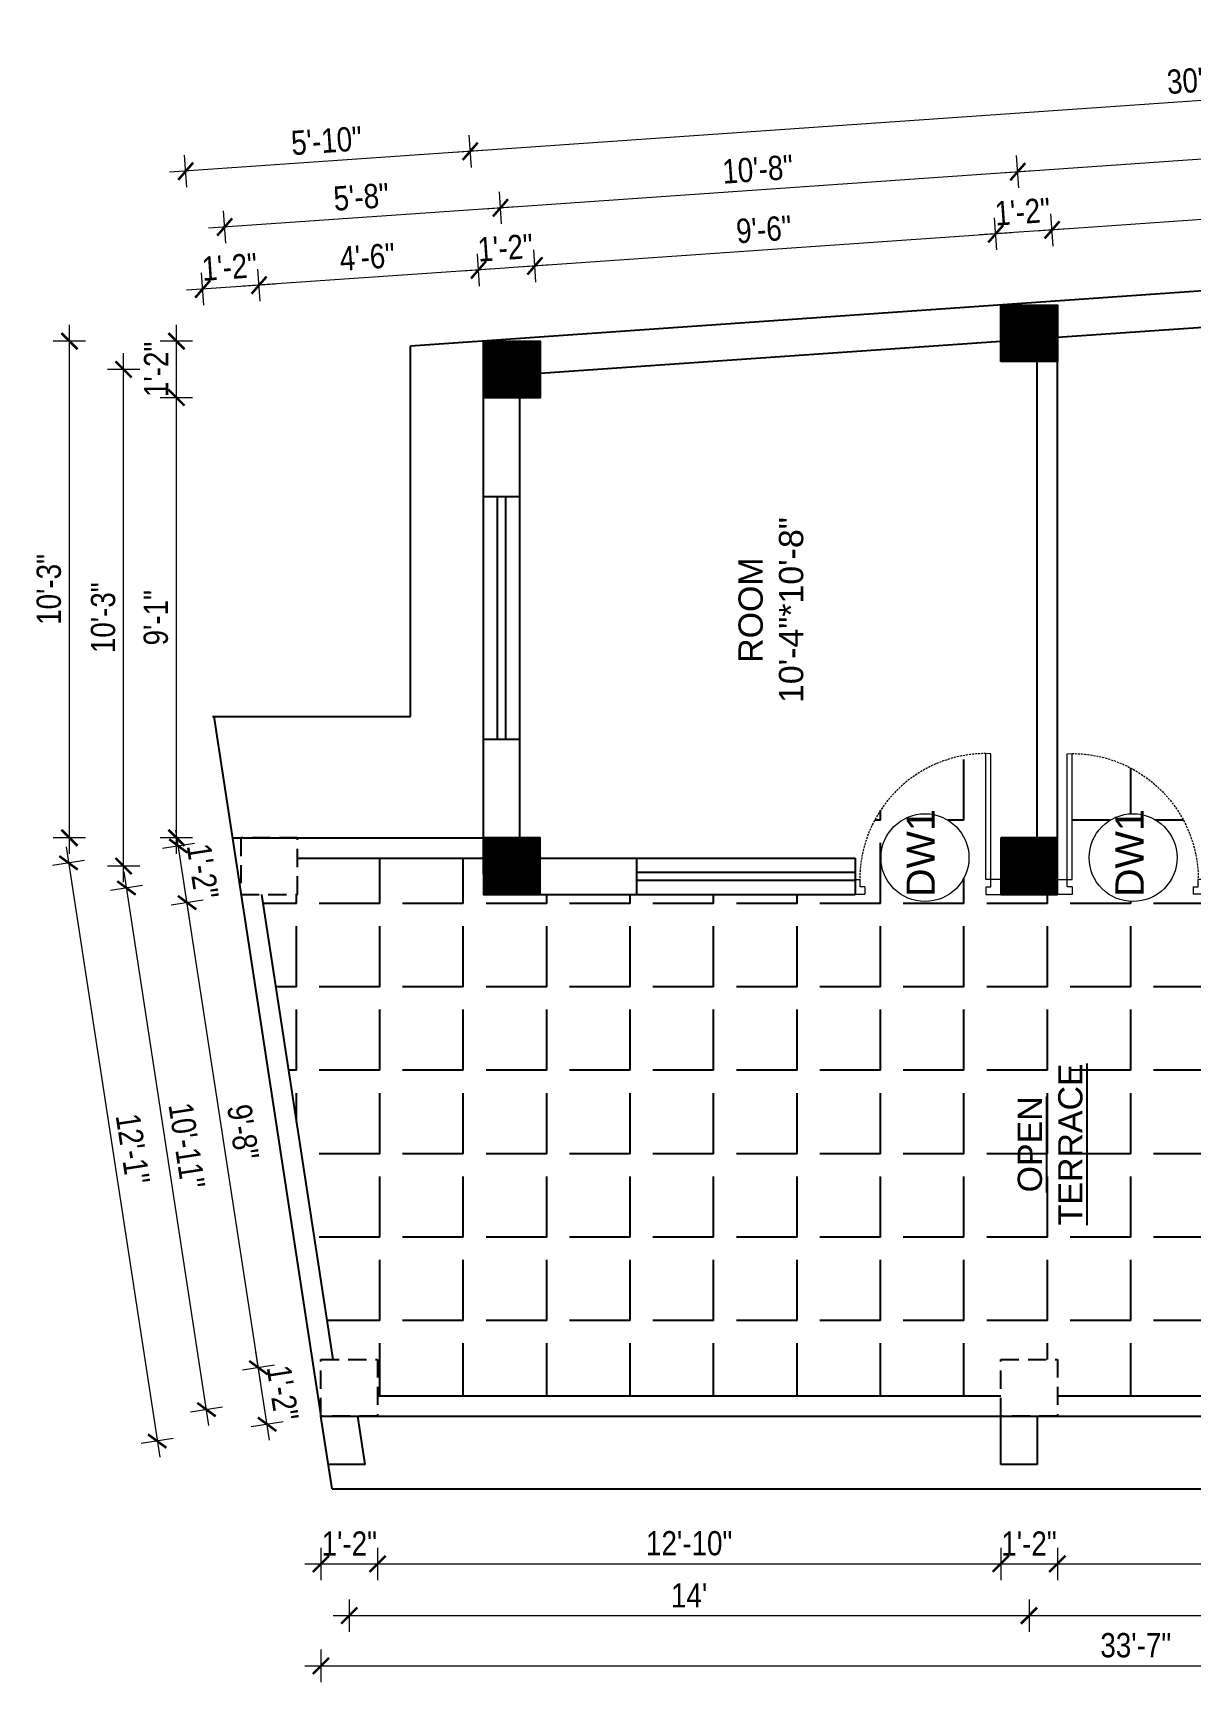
# Model space of a CAD drawing. Header units: inches. Extents: x -5096374 to -5070857, y -3259973 to -3243900.
# Drawn here: x -5079408.5 to -5079122.5, y -3257925.5 to -3257517.7 of the extents above; entities that cross this region are included whole.
import ezdxf

# ---------------------------------------------------------------- set-up
doc = ezdxf.new("R2010")
doc.units = ezdxf.units.IN
doc.header["$LTSCALE"] = 2
doc.header["$MEASUREMENT"] = 0
doc.header["$PDMODE"] = 34
doc.linetypes.add('HIDDEN', pattern=[0.375, 0.25, -0.125])
doc.layers.get('0').update_dxf_attribs({"linetype": 'CONTINUOUS'})
doc.layers.get('DEFPOINTS').update_dxf_attribs({"color": 141, "linetype": 'CONTINUOUS'})
doc.layers.add('A-Hatch', color=7, linetype='CONTINUOUS')
for name, color, linetype, lineweight in [('Annotate-Lite.w', 177, 'CONTINUOUS', 9), ('DIM 1-100', 4, 'CONTINUOUS', 13), ('Door-Window.w', 4, 'CONTINUOUS', 15), ('TEXT', 181, 'CONTINUOUS', 25)]:
    doc.layers.add(name, color=color, linetype=linetype, lineweight=lineweight)
doc.styles.add('arial.', font='arial.ttf')
doc.styles.add('gaurav', font='arial.ttf')
doc.styles.get("Standard").update_dxf_attribs({"font": 'ARIALN.TTF'})
doc.dimstyles.new('1 by 96', dxfattribs={"dimtxt": 6, "dimasz": 4, "dimexe": 4, "dimexo": 4, "dimgap": 2, "dimtad": 1, "dimdec": 0, "dimzin": 0, "dimdsep": 46, "dimlunit": 4, "dimtxsty": 'Standard', "dimblk": 'ARCHTICK', "dimcen": 0, "dimdle": 4, "dimadec": 0, "dimazin": 0, "dimtfac": 1, "dimtdec": 0, "dimtix": 1, "dimtofl": 0, "dimtmove": 1, "dimatfit": 3, "dimldrblk": 'ARCHTICK', "dimfxl": 4, "dimfxlon": 1, "dimtolj": 1, "dimtzin": 0, "dimlwd": -1, "dimlwe": -1, "dimarcsym": 0})
pattern_1 = [(135, (-8337742.75326, 1832902.12508), (-0.0883883476483, -0.0883883476483), [])]

# ---------------------------------------------------------------- blocks, each defined once
blk = doc.blocks.new('3-0')
at = {"ltscale": 3}
for p, q in [((11063.05, 10097.68), (11065.97, 10099.9)), ((11065.97, 10099.9), (11066.71, 10098.92)), ((11063.05, 10097.68), (11064.53, 10095.73)), ((11065.99, 10096.84), (11064.53, 10095.73)), ((11065.25, 10097.81), (11066.71, 10098.92)), ((11065.99, 10096.84), (11065.25, 10097.81)), ((11085.5, 10074.13), (11110.32, 10092.96)), ((11086.24, 10073.15), (11111.05, 10091.97)), ((11111.05, 10091.97), (11110.32, 10092.96)), ((11084.04, 10073.02), (11082.57, 10071.91)), ((11082.57, 10071.91), (11084.79, 10068.98)), ((11084.04, 10073.02), (11084.78, 10072.04)), ((11084.78, 10072.04), (11086.24, 10073.15)), ((11084.79, 10068.98), (11087.72, 10071.2)), ((11086.24, 10073.15), (11085.5, 10074.13)), ((11087.72, 10071.2), (11086.24, 10073.15))]:
    blk.add_line(p, q, dxfattribs=at)
at = {"layer": 'Door-Window.w', "color": 9, "linetype": 'HIDDEN', "lineweight": 18}
blk.add_arc((11085.5, 10074.13), 31.16, 37.1906, 127.1465, dxfattribs=at)
blk = doc.blocks.new('_ArchTick')
at = {"color": 0, "linetype": 'ByBlock', "const_width": 0.15}
blk.add_lwpolyline([(-0.5, -0.5), (0.5, 0.5)], dxfattribs=at)
blk = doc.blocks.new('*D890')
at = {"layer": 'DEFPOINTS', "color": 0, "transparency": 16777216}
for p in [(-5079339.43, -3257845.73), (-5079352.74, -3257847.77), (-5079337.28, -3257859.73)]:
    blk.add_point(p, dxfattribs=at)
at = {"layer": 'DIM 1-100', "color": 0, "transparency": 16777216}
for p, q in [((-5079348.78, -3257847.16), (-5079356.69, -3257848.37)), ((-5079349.98, -3257865.72), (-5079353.34, -3257843.81)), ((-5079346.64, -3257861.16), (-5079354.54, -3257862.37))]:
    blk.add_line(p, q, dxfattribs=at)
at = {"layer": 'DIM 1-100', "color": 0, "transparency": 16777216, "xscale": 4, "yscale": 4, "zscale": 4}
for p, rotation in [((-5079352.74, -3257847.77), 98.71474201693002), ((-5079350.59, -3257861.77), 278.71474201693)]:
    blk.add_blockref('_ArchTick', p, dxfattribs=dict(at, rotation=rotation))
at = {"layer": 'DIM 1-100', "color": 0, "transparency": 16777216, "insert": (-5079346.71, -3257854.01), "char_height": 6, "attachment_point": 5, "rotation": 278.7147}
blk.add_mtext('\\A1;1\'-2"', dxfattribs=at)
blk = doc.blocks.new('*D891')
at = {"layer": 'DEFPOINTS', "color": 0, "ltscale": 0.5, "transparency": 16777216}
for p in [(-5079370.36, -3257732.77), (-5079357.06, -3257730.73), (-5079339.43, -3257845.73)]:
    blk.add_point(p, dxfattribs=at)
at = {"layer": 'DIM 1-100', "color": 0, "ltscale": 0.5, "transparency": 16777216}
for p, q in [((-5079352.13, -3257851.72), (-5079370.97, -3257728.81)), ((-5079366.41, -3257732.16), (-5079374.32, -3257733.37)), ((-5079348.78, -3257847.16), (-5079356.69, -3257848.37))]:
    blk.add_line(p, q, dxfattribs=at)
at = {"layer": 'DIM 1-100', "color": 0, "ltscale": 0.5, "transparency": 16777216, "xscale": 4, "yscale": 4, "zscale": 4}
for p, rotation in [((-5079370.36, -3257732.77), 98.71474206361793), ((-5079352.74, -3257847.77), 278.714742063618)]:
    blk.add_blockref('_ArchTick', p, dxfattribs=dict(at, rotation=rotation))
at = {"layer": 'DIM 1-100', "color": 0, "ltscale": 0.5, "transparency": 16777216, "insert": (-5079356.54, -3257789.5), "char_height": 6, "attachment_point": 5, "rotation": 278.7147}
blk.add_mtext('\\A1;9\'-8"', dxfattribs=at)
blk = doc.blocks.new('*D892')
at = {"layer": 'DEFPOINTS', "color": 0, "ltscale": 0.5, "transparency": 16777216}
for p in [(-5079359.2, -3257716.73), (-5079372.51, -3257718.77), (-5079357.06, -3257730.73)]:
    blk.add_point(p, dxfattribs=at)
at = {"layer": 'DIM 1-100', "color": 0, "ltscale": 0.5, "transparency": 16777216}
for p, q in [((-5079369.76, -3257736.72), (-5079373.12, -3257714.81)), ((-5079368.56, -3257718.16), (-5079376.46, -3257719.37)), ((-5079366.41, -3257732.16), (-5079374.32, -3257733.37))]:
    blk.add_line(p, q, dxfattribs=at)
at = {"layer": 'DIM 1-100', "color": 0, "ltscale": 0.5, "transparency": 16777216, "xscale": 4, "yscale": 4, "zscale": 4}
for p, rotation in [((-5079372.51, -3257718.77), 98.71474206361793), ((-5079370.36, -3257732.77), 278.714742063618)]:
    blk.add_blockref('_ArchTick', p, dxfattribs=dict(at, rotation=rotation))
at = {"layer": 'DIM 1-100', "color": 0, "ltscale": 0.5, "transparency": 16777216, "insert": (-5079366.48, -3257725.01), "char_height": 6, "attachment_point": 5, "rotation": 278.7147}
blk.add_mtext('\\A1;1\'-2"', dxfattribs=at)
blk = doc.blocks.new('*D893')
at = {"layer": 'DEFPOINTS', "color": 0, "ltscale": 0.5, "transparency": 16777216}
for p in [(-5079373, -3257607.89), (-5079297.12, -3257607.89), (-5079359.2, -3257716.73)]:
    blk.add_point(p, dxfattribs=at)
at = {"layer": 'DIM 1-100', "color": 0, "ltscale": 0.5, "transparency": 16777216}
for p, q in [((-5079373, -3257720.73), (-5079373, -3257603.89)), ((-5079369, -3257607.89), (-5079377, -3257607.89)), ((-5079369, -3257716.73), (-5079377, -3257716.73))]:
    blk.add_line(p, q, dxfattribs=at)
at = {"layer": 'DIM 1-100', "color": 0, "ltscale": 0.5, "transparency": 16777216, "xscale": 4, "yscale": 4, "zscale": 4}
for p, rotation in [((-5079373, -3257607.89), 90), ((-5079373, -3257716.73), 270)]:
    blk.add_blockref('_ArchTick', p, dxfattribs=dict(at, rotation=rotation))
at = {"layer": 'DIM 1-100', "color": 0, "ltscale": 0.5, "transparency": 16777216, "insert": (-5079378.07, -3257662.31), "char_height": 6, "attachment_point": 5, "rotation": 90}
blk.add_mtext('\\A1;9\'-1"', dxfattribs=at)
blk = doc.blocks.new('*D894')
at = {"layer": 'DEFPOINTS', "color": 0, "ltscale": 0.5, "transparency": 16777216}
for p in [(-5079373, -3257593.89), (-5079297.12, -3257593.89), (-5079297.12, -3257607.89)]:
    blk.add_point(p, dxfattribs=at)
at = {"layer": 'DIM 1-100', "color": 0, "ltscale": 0.5, "transparency": 16777216}
for p, q in [((-5079373, -3257611.89), (-5079373, -3257589.89)), ((-5079369, -3257593.89), (-5079377, -3257593.89)), ((-5079369, -3257607.89), (-5079377, -3257607.89))]:
    blk.add_line(p, q, dxfattribs=at)
at = {"layer": 'DIM 1-100', "color": 0, "ltscale": 0.5, "transparency": 16777216, "xscale": 4, "yscale": 4, "zscale": 4}
for p, rotation in [((-5079373, -3257593.89), 90), ((-5079373, -3257607.89), 270)]:
    blk.add_blockref('_ArchTick', p, dxfattribs=dict(at, rotation=rotation))
at = {"layer": 'DIM 1-100', "color": 0, "ltscale": 0.5, "transparency": 16777216, "insert": (-5079378.02, -3257600.89), "char_height": 6, "attachment_point": 5, "rotation": 90}
blk.add_mtext('\\A1;1\'-2"', dxfattribs=at)
blk = doc.blocks.new('*D895')
at = {"layer": 'DEFPOINTS', "color": 0, "ltscale": 0.5, "transparency": 16777216}
for p in [(-5079337.28, -3257859.73), (-5079323.28, -3257859.73), (-5079323.28, -3257896.28)]:
    blk.add_point(p, dxfattribs=at)
at = {"layer": 'DIM 1-100', "color": 0, "ltscale": 0.5, "transparency": 16777216}
for p, q in [((-5079337.28, -3257892.28), (-5079337.28, -3257900.28)), ((-5079323.28, -3257892.28), (-5079323.28, -3257900.28)), ((-5079341.28, -3257896.28), (-5079319.28, -3257896.28))]:
    blk.add_line(p, q, dxfattribs=at)
at = {"layer": 'DIM 1-100', "color": 0, "ltscale": 0.5, "transparency": 16777216, "xscale": 4, "yscale": 4, "zscale": 4, "rotation": 180}
blk.add_blockref('_ArchTick', (-5079337.28, -3257896.28), dxfattribs=at)
at = {"layer": 'DIM 1-100', "color": 0, "ltscale": 0.5, "transparency": 16777216, "xscale": 4, "yscale": 4, "zscale": 4}
blk.add_blockref('_ArchTick', (-5079323.28, -3257896.28), dxfattribs=at)
at = {"layer": 'DIM 1-100', "color": 0, "ltscale": 0.5, "transparency": 16777216, "insert": (-5079330.28, -3257891.27), "char_height": 6, "attachment_point": 5}
blk.add_mtext('\\A1;1\'-2"', dxfattribs=at)
blk = doc.blocks.new('*D896')
at = {"layer": 'DEFPOINTS', "color": 0, "ltscale": 0.5, "transparency": 16777216}
for p in [(-5079323.28, -3257859.73), (-5079169.28, -3257859.73), (-5079169.28, -3257896.28)]:
    blk.add_point(p, dxfattribs=at)
at = {"layer": 'DIM 1-100', "color": 0, "ltscale": 0.5, "transparency": 16777216}
for p, q in [((-5079323.28, -3257892.28), (-5079323.28, -3257900.28)), ((-5079169.28, -3257892.28), (-5079169.28, -3257900.28)), ((-5079327.28, -3257896.28), (-5079165.28, -3257896.28))]:
    blk.add_line(p, q, dxfattribs=at)
at = {"layer": 'DIM 1-100', "color": 0, "ltscale": 0.5, "transparency": 16777216, "xscale": 4, "yscale": 4, "zscale": 4, "rotation": 180}
blk.add_blockref('_ArchTick', (-5079323.28, -3257896.28), dxfattribs=at)
at = {"layer": 'DIM 1-100', "color": 0, "ltscale": 0.5, "transparency": 16777216, "xscale": 4, "yscale": 4, "zscale": 4}
blk.add_blockref('_ArchTick', (-5079169.28, -3257896.28), dxfattribs=at)
at = {"layer": 'DIM 1-100', "color": 0, "ltscale": 0.5, "transparency": 16777216, "insert": (-5079246.28, -3257891.22), "char_height": 6, "attachment_point": 5}
blk.add_mtext('\\A1;12\'-10"', dxfattribs=at)
blk = doc.blocks.new('*D897')
at = {"layer": 'DEFPOINTS', "color": 0, "ltscale": 0.5, "transparency": 16777216}
for p in [(-5079169.28, -3257859.73), (-5079155.28, -3257859.73), (-5079155.28, -3257896.28)]:
    blk.add_point(p, dxfattribs=at)
at = {"layer": 'DIM 1-100', "color": 0, "ltscale": 0.5, "transparency": 16777216}
for p, q in [((-5079169.28, -3257892.28), (-5079169.28, -3257900.28)), ((-5079155.28, -3257892.28), (-5079155.28, -3257900.28)), ((-5079173.28, -3257896.28), (-5079151.28, -3257896.28))]:
    blk.add_line(p, q, dxfattribs=at)
at = {"layer": 'DIM 1-100', "color": 0, "ltscale": 0.5, "transparency": 16777216, "xscale": 4, "yscale": 4, "zscale": 4, "rotation": 180}
blk.add_blockref('_ArchTick', (-5079169.28, -3257896.28), dxfattribs=at)
at = {"layer": 'DIM 1-100', "color": 0, "ltscale": 0.5, "transparency": 16777216, "xscale": 4, "yscale": 4, "zscale": 4}
blk.add_blockref('_ArchTick', (-5079155.28, -3257896.28), dxfattribs=at)
at = {"layer": 'DIM 1-100', "color": 0, "ltscale": 0.5, "transparency": 16777216, "insert": (-5079162.28, -3257891.27), "char_height": 6, "attachment_point": 5}
blk.add_mtext('\\A1;1\'-2"', dxfattribs=at)
blk = doc.blocks.new('*D898')
at = {"layer": 'DEFPOINTS', "color": 0, "ltscale": 0.5, "transparency": 16777216}
for p in [(-5079155.28, -3257859.73), (-5079041.52, -3257859.73), (-5079041.52, -3257896.28)]:
    blk.add_point(p, dxfattribs=at)
at = {"layer": 'DIM 1-100', "color": 0, "ltscale": 0.5, "transparency": 16777216}
for p, q in [((-5079155.28, -3257892.28), (-5079155.28, -3257900.28)), ((-5079041.52, -3257892.28), (-5079041.52, -3257900.28)), ((-5079159.28, -3257896.28), (-5079037.52, -3257896.28))]:
    blk.add_line(p, q, dxfattribs=at)
at = {"layer": 'DIM 1-100', "color": 0, "ltscale": 0.5, "transparency": 16777216, "xscale": 4, "yscale": 4, "zscale": 4, "rotation": 180}
blk.add_blockref('_ArchTick', (-5079155.28, -3257896.28), dxfattribs=at)
at = {"layer": 'DIM 1-100', "color": 0, "ltscale": 0.5, "transparency": 16777216, "xscale": 4, "yscale": 4, "zscale": 4}
blk.add_blockref('_ArchTick', (-5079041.52, -3257896.28), dxfattribs=at)
at = {"layer": 'DIM 1-100', "color": 0, "ltscale": 0.5, "transparency": 16777216, "insert": (-5079098.4, -3257891.22), "char_height": 6, "attachment_point": 5}
blk.add_mtext('\\A1;9\'-6"', dxfattribs=at)
blk = doc.blocks.new('*D902')
at = {"layer": 'DEFPOINTS', "color": 0, "ltscale": 0.5, "transparency": 16777216}
for p in [(-5079330.28, -3257852.73), (-5079162.28, -3257852.73), (-5079162.28, -3257909.08)]:
    blk.add_point(p, dxfattribs=at)
at = {"layer": 'DIM 1-100', "color": 0, "ltscale": 0.5, "transparency": 16777216}
for p, q in [((-5079330.28, -3257905.08), (-5079330.28, -3257913.08)), ((-5079162.28, -3257905.08), (-5079162.28, -3257913.08)), ((-5079334.28, -3257909.08), (-5079158.28, -3257909.08))]:
    blk.add_line(p, q, dxfattribs=at)
at = {"layer": 'DIM 1-100', "color": 0, "ltscale": 0.5, "transparency": 16777216, "xscale": 4, "yscale": 4, "zscale": 4, "rotation": 180}
blk.add_blockref('_ArchTick', (-5079330.28, -3257909.08), dxfattribs=at)
at = {"layer": 'DIM 1-100', "color": 0, "ltscale": 0.5, "transparency": 16777216, "xscale": 4, "yscale": 4, "zscale": 4}
blk.add_blockref('_ArchTick', (-5079162.28, -3257909.08), dxfattribs=at)
at = {"layer": 'DIM 1-100', "color": 0, "ltscale": 0.5, "transparency": 16777216, "insert": (-5079246.28, -3257904.07), "char_height": 6, "attachment_point": 5}
blk.add_mtext("\\A1;14'", dxfattribs=at)
blk = doc.blocks.new('*D903')
at = {"layer": 'DEFPOINTS', "color": 0, "ltscale": 0.5, "transparency": 16777216}
for p in [(-5079162.28, -3257852.73), (-5079034.52, -3257852.73), (-5079034.52, -3257909.08)]:
    blk.add_point(p, dxfattribs=at)
at = {"layer": 'DIM 1-100', "color": 0, "ltscale": 0.5, "transparency": 16777216}
for p, q in [((-5079162.28, -3257905.08), (-5079162.28, -3257913.08)), ((-5079034.52, -3257905.08), (-5079034.52, -3257913.08)), ((-5079166.28, -3257909.08), (-5079030.52, -3257909.08))]:
    blk.add_line(p, q, dxfattribs=at)
at = {"layer": 'DIM 1-100', "color": 0, "ltscale": 0.5, "transparency": 16777216, "xscale": 4, "yscale": 4, "zscale": 4, "rotation": 180}
blk.add_blockref('_ArchTick', (-5079162.28, -3257909.08), dxfattribs=at)
at = {"layer": 'DIM 1-100', "color": 0, "ltscale": 0.5, "transparency": 16777216, "xscale": 4, "yscale": 4, "zscale": 4}
blk.add_blockref('_ArchTick', (-5079034.52, -3257909.08), dxfattribs=at)
at = {"layer": 'DIM 1-100', "color": 0, "ltscale": 0.5, "transparency": 16777216, "insert": (-5079098.4, -3257904.01), "char_height": 6, "attachment_point": 5}
blk.add_mtext('\\A1;10\'-8"', dxfattribs=at)
blk = doc.blocks.new('*D905')
at = {"layer": 'DEFPOINTS', "color": 0, "ltscale": 0.5, "transparency": 16777216}
for p in [(-5079337.28, -3257859.73), (-5078934.52, -3257859.73), (-5078934.52, -3257921.5)]:
    blk.add_point(p, dxfattribs=at)
at = {"layer": 'DIM 1-100', "color": 0, "ltscale": 0.5, "transparency": 16777216}
for p, q in [((-5079337.28, -3257917.5), (-5079337.28, -3257925.5)), ((-5078934.52, -3257917.5), (-5078934.52, -3257925.5)), ((-5079341.28, -3257921.5), (-5078930.52, -3257921.5))]:
    blk.add_line(p, q, dxfattribs=at)
at = {"layer": 'DIM 1-100', "color": 0, "ltscale": 0.5, "transparency": 16777216, "xscale": 4, "yscale": 4, "zscale": 4, "rotation": 180}
blk.add_blockref('_ArchTick', (-5079337.28, -3257921.5), dxfattribs=at)
at = {"layer": 'DIM 1-100', "color": 0, "ltscale": 0.5, "transparency": 16777216, "xscale": 4, "yscale": 4, "zscale": 4}
blk.add_blockref('_ArchTick', (-5078934.52, -3257921.5), dxfattribs=at)
at = {"layer": 'DIM 1-100', "color": 0, "ltscale": 0.5, "transparency": 16777216, "insert": (-5079135.9, -3257916.44), "char_height": 6, "attachment_point": 5}
blk.add_mtext('\\A1;33\'-7"', dxfattribs=at)
blk = doc.blocks.new('*D906')
at = {"layer": 'DEFPOINTS', "color": 0, "ltscale": 0.5, "transparency": 16777216}
for p in [(-5079350.06, -3257723.73), (-5079385.35, -3257729.14), (-5079330.28, -3257852.73)]:
    blk.add_point(p, dxfattribs=at)
at = {"layer": 'DIM 1-100', "color": 0, "ltscale": 0.5, "transparency": 16777216}
for p, q in [((-5079381.39, -3257728.53), (-5079389.3, -3257729.74)), ((-5079364.97, -3257862.09), (-5079385.95, -3257725.18)), ((-5079361.62, -3257857.53), (-5079369.53, -3257858.74))]:
    blk.add_line(p, q, dxfattribs=at)
at = {"layer": 'DIM 1-100', "color": 0, "ltscale": 0.5, "transparency": 16777216, "xscale": 4, "yscale": 4, "zscale": 4}
for p, rotation in [((-5079385.35, -3257729.14), 98.71474201861086), ((-5079365.58, -3257858.14), 278.7147420186109)]:
    blk.add_blockref('_ArchTick', p, dxfattribs=dict(at, rotation=rotation))
at = {"layer": 'DIM 1-100', "color": 0, "ltscale": 0.5, "transparency": 16777216, "insert": (-5079370.46, -3257792.87), "char_height": 6, "attachment_point": 5, "rotation": 278.7147}
blk.add_mtext('\\A1;10\'-11"', dxfattribs=at)
blk = doc.blocks.new('*D907')
at = {"layer": 'DEFPOINTS', "color": 0, "ltscale": 0.5, "transparency": 16777216}
for p in [(-5079386.05, -3257600.89), (-5079290.12, -3257600.89), (-5079350.06, -3257723.73)]:
    blk.add_point(p, dxfattribs=at)
at = {"layer": 'DIM 1-100', "color": 0, "ltscale": 0.5, "transparency": 16777216}
for p, q in [((-5079386.05, -3257727.73), (-5079386.05, -3257596.89)), ((-5079382.05, -3257600.89), (-5079390.05, -3257600.89)), ((-5079382.05, -3257723.73), (-5079390.05, -3257723.73))]:
    blk.add_line(p, q, dxfattribs=at)
at = {"layer": 'DIM 1-100', "color": 0, "ltscale": 0.5, "transparency": 16777216, "xscale": 4, "yscale": 4, "zscale": 4}
for p, rotation in [((-5079386.05, -3257600.89), 90), ((-5079386.05, -3257723.73), 270)]:
    blk.add_blockref('_ArchTick', p, dxfattribs=dict(at, rotation=rotation))
at = {"layer": 'DIM 1-100', "color": 0, "ltscale": 0.5, "transparency": 16777216, "insert": (-5079391.11, -3257662.31), "char_height": 6, "attachment_point": 5, "rotation": 90}
blk.add_mtext('\\A1;10\'-3"', dxfattribs=at)
blk = doc.blocks.new('*D908')
at = {"layer": 'DEFPOINTS', "color": 0, "ltscale": 0.5, "transparency": 16777216}
for p in [(-5079359.2, -3257716.73), (-5079337.28, -3257859.73), (-5079377.75, -3257865.93)]:
    blk.add_point(p, dxfattribs=at)
at = {"layer": 'DIM 1-100', "color": 0, "ltscale": 0.5, "transparency": 16777216}
for p, q in [((-5079400.27, -3257718.98), (-5079377.14, -3257869.88)), ((-5079395.71, -3257722.32), (-5079403.62, -3257723.54)), ((-5079373.79, -3257865.32), (-5079381.7, -3257866.54))]:
    blk.add_line(p, q, dxfattribs=at)
at = {"layer": 'DIM 1-100', "color": 0, "ltscale": 0.5, "transparency": 16777216, "xscale": 4, "yscale": 4, "zscale": 4}
for p, rotation in [((-5079399.67, -3257722.93), 98.71474201884021), ((-5079377.75, -3257865.93), 278.7147420188402)]:
    blk.add_blockref('_ArchTick', p, dxfattribs=dict(at, rotation=rotation))
at = {"layer": 'DIM 1-100', "color": 0, "ltscale": 0.5, "transparency": 16777216, "insert": (-5079383.75, -3257793.67), "char_height": 6, "attachment_point": 5, "rotation": 278.7147}
blk.add_mtext('\\A1;12\'-1"', dxfattribs=at)
blk = doc.blocks.new('*D909')
at = {"layer": 'DEFPOINTS', "color": 0, "ltscale": 0.5, "transparency": 16777216}
for p in [(-5079399.45, -3257593.89), (-5079297.12, -3257593.89), (-5079297.12, -3257716.73)]:
    blk.add_point(p, dxfattribs=at)
at = {"layer": 'DIM 1-100', "color": 0, "ltscale": 0.5, "transparency": 16777216}
for p, q in [((-5079399.45, -3257720.73), (-5079399.45, -3257589.89)), ((-5079395.45, -3257593.89), (-5079403.45, -3257593.89)), ((-5079395.45, -3257716.73), (-5079403.45, -3257716.73))]:
    blk.add_line(p, q, dxfattribs=at)
at = {"layer": 'DIM 1-100', "color": 0, "ltscale": 0.5, "transparency": 16777216, "xscale": 4, "yscale": 4, "zscale": 4}
for p, rotation in [((-5079399.45, -3257593.89), 90), ((-5079399.45, -3257716.73), 270)]:
    blk.add_blockref('_ArchTick', p, dxfattribs=dict(at, rotation=rotation))
at = {"layer": 'DIM 1-100', "color": 0, "ltscale": 0.5, "transparency": 16777216, "insert": (-5079404.52, -3257655.31), "char_height": 6, "attachment_point": 5, "rotation": 90}
blk.add_mtext('\\A1;10\'-3"', dxfattribs=at)
blk = doc.blocks.new('*D921')
at = {"layer": 'DEFPOINTS', "color": 0, "ltscale": 0.5, "transparency": 16777216}
for p in [(-5079156.58, -3257566.4), (-5079041.52, -3257576.07), (-5079155.28, -3257584.97)]:
    blk.add_point(p, dxfattribs=at)
at = {"layer": 'DIM 1-100', "color": 0, "ltscale": 0.5, "transparency": 16777216}
for p, q in [((-5079042.47, -3257562.45), (-5079043.03, -3257554.47)), ((-5079038.76, -3257558.18), (-5079160.57, -3257566.68)), ((-5079156.3, -3257570.39), (-5079156.86, -3257562.41))]:
    blk.add_line(p, q, dxfattribs=at)
at = {"layer": 'DIM 1-100', "color": 0, "ltscale": 0.5, "transparency": 16777216, "xscale": 4, "yscale": 4, "zscale": 4}
for p, rotation in [((-5079042.75, -3257558.46), 3.988106095934265), ((-5079156.58, -3257566.4), 183.9881060959342)]:
    blk.add_blockref('_ArchTick', p, dxfattribs=dict(at, rotation=rotation))
at = {"layer": 'DIM 1-100', "color": 0, "ltscale": 0.5, "transparency": 16777216, "insert": (-5079100.02, -3257557.38), "char_height": 6, "attachment_point": 5, "rotation": 3.9881}
blk.add_mtext('\\A1;9\'-6"', dxfattribs=at)
blk = doc.blocks.new('*D922')
at = {"layer": 'DEFPOINTS', "color": 0, "ltscale": 0.5, "transparency": 16777216}
for p in [(-5079170.51, -3257567.37), (-5079169.28, -3257584.97), (-5079155.28, -3257584.97)]:
    blk.add_point(p, dxfattribs=at)
at = {"layer": 'DIM 1-100', "color": 0, "ltscale": 0.5, "transparency": 16777216}
for p, q in [((-5079170.23, -3257571.36), (-5079170.79, -3257563.38)), ((-5079156.3, -3257570.39), (-5079156.86, -3257562.41)), ((-5079152.59, -3257566.12), (-5079174.5, -3257567.65))]:
    blk.add_line(p, q, dxfattribs=at)
at = {"layer": 'DIM 1-100', "color": 0, "ltscale": 0.5, "transparency": 16777216, "xscale": 4, "yscale": 4, "zscale": 4}
for p, rotation in [((-5079170.51, -3257567.37), 183.9881060959342), ((-5079156.58, -3257566.4), 3.988106095934265)]:
    blk.add_blockref('_ArchTick', p, dxfattribs=dict(at, rotation=rotation))
at = {"layer": 'DIM 1-100', "color": 0, "ltscale": 0.5, "transparency": 16777216, "insert": (-5079163.89, -3257561.88), "char_height": 6, "attachment_point": 5, "rotation": 3.9881}
blk.add_mtext('\\A1;1\'-2"', dxfattribs=at)
blk = doc.blocks.new('*D923')
at = {"layer": 'DEFPOINTS', "color": 0, "ltscale": 0.5, "transparency": 16777216}
for p in [(-5079284.42, -3257575.31), (-5079169.28, -3257584.97), (-5079283.12, -3257593.89)]:
    blk.add_point(p, dxfattribs=at)
at = {"layer": 'DIM 1-100', "color": 0, "ltscale": 0.5, "transparency": 16777216}
for p, q in [((-5079170.23, -3257571.36), (-5079170.79, -3257563.38)), ((-5079166.52, -3257567.09), (-5079288.41, -3257575.59)), ((-5079284.14, -3257579.3), (-5079284.7, -3257571.32))]:
    blk.add_line(p, q, dxfattribs=at)
at = {"layer": 'DIM 1-100', "color": 0, "ltscale": 0.5, "transparency": 16777216, "xscale": 4, "yscale": 4, "zscale": 4}
for p, rotation in [((-5079170.51, -3257567.37), 3.988106095934265), ((-5079284.42, -3257575.31), 183.9881060959342)]:
    blk.add_blockref('_ArchTick', p, dxfattribs=dict(at, rotation=rotation))
at = {"layer": 'DIM 1-100', "color": 0, "ltscale": 0.5, "transparency": 16777216, "insert": (-5079227.82, -3257566.29), "char_height": 6, "attachment_point": 5, "rotation": 3.9881}
blk.add_mtext('\\A1;9\'-6"', dxfattribs=at)
blk = doc.blocks.new('*D924')
at = {"layer": 'DEFPOINTS', "color": 0, "ltscale": 0.5, "transparency": 16777216}
for p in [(-5079298.35, -3257576.28), (-5079297.12, -3257593.89), (-5079283.12, -3257593.89)]:
    blk.add_point(p, dxfattribs=at)
at = {"layer": 'DIM 1-100', "color": 0, "ltscale": 0.5, "transparency": 16777216}
for p, q in [((-5079298.07, -3257580.27), (-5079298.63, -3257572.29)), ((-5079284.14, -3257579.3), (-5079284.7, -3257571.32)), ((-5079280.43, -3257575.03), (-5079302.34, -3257576.56))]:
    blk.add_line(p, q, dxfattribs=at)
at = {"layer": 'DIM 1-100', "color": 0, "ltscale": 0.5, "transparency": 16777216, "xscale": 4, "yscale": 4, "zscale": 4}
for p, rotation in [((-5079298.35, -3257576.28), 183.9881060959342), ((-5079284.42, -3257575.31), 3.988106095934265)]:
    blk.add_blockref('_ArchTick', p, dxfattribs=dict(at, rotation=rotation))
at = {"layer": 'DIM 1-100', "color": 0, "ltscale": 0.5, "transparency": 16777216, "insert": (-5079291.73, -3257570.8), "char_height": 6, "attachment_point": 5, "rotation": 3.9881}
blk.add_mtext('\\A1;1\'-2"', dxfattribs=at)
blk = doc.blocks.new('*D925')
at = {"layer": 'DEFPOINTS', "color": 0, "ltscale": 0.5, "transparency": 16777216}
for p in [(-5079352.58, -3257580.06), (-5079297.12, -3257593.89), (-5079343.06, -3257716.73)]:
    blk.add_point(p, dxfattribs=at)
at = {"layer": 'DIM 1-100', "color": 0, "ltscale": 0.5, "transparency": 16777216}
for p, q in [((-5079298.07, -3257580.27), (-5079298.63, -3257572.29)), ((-5079294.36, -3257576), (-5079356.57, -3257580.34)), ((-5079352.31, -3257584.05), (-5079352.86, -3257576.07))]:
    blk.add_line(p, q, dxfattribs=at)
at = {"layer": 'DIM 1-100', "color": 0, "ltscale": 0.5, "transparency": 16777216, "xscale": 4, "yscale": 4, "zscale": 4}
for p, rotation in [((-5079298.35, -3257576.28), 3.988106095934265), ((-5079352.58, -3257580.06), 183.9881060959342)]:
    blk.add_blockref('_ArchTick', p, dxfattribs=dict(at, rotation=rotation))
at = {"layer": 'DIM 1-100', "color": 0, "ltscale": 0.5, "transparency": 16777216, "insert": (-5079325.82, -3257573.12), "char_height": 6, "attachment_point": 5, "rotation": 3.9881}
blk.add_mtext('\\A1;4\'-6"', dxfattribs=at)
blk = doc.blocks.new('*D926')
at = {"layer": 'DEFPOINTS', "color": 0, "ltscale": 0.5, "transparency": 16777216}
for p in [(-5079366.52, -3257581.03), (-5079357.06, -3257716.73), (-5079343.06, -3257716.73)]:
    blk.add_point(p, dxfattribs=at)
at = {"layer": 'DIM 1-100', "color": 0, "ltscale": 0.5, "transparency": 16777216}
for p, q in [((-5079366.24, -3257585.02), (-5079366.79, -3257577.04)), ((-5079352.31, -3257584.05), (-5079352.86, -3257576.07)), ((-5079348.59, -3257579.78), (-5079370.51, -3257581.31))]:
    blk.add_line(p, q, dxfattribs=at)
at = {"layer": 'DIM 1-100', "color": 0, "ltscale": 0.5, "transparency": 16777216, "xscale": 4, "yscale": 4, "zscale": 4}
for p, rotation in [((-5079352.58, -3257580.06), 3.988106095934265), ((-5079366.52, -3257581.03), 183.9881060959342)]:
    blk.add_blockref('_ArchTick', p, dxfattribs=dict(at, rotation=rotation))
at = {"layer": 'DIM 1-100', "color": 0, "ltscale": 0.5, "transparency": 16777216, "insert": (-5079359.9, -3257575.55), "char_height": 6, "attachment_point": 5, "rotation": 3.9881}
blk.add_mtext('\\A1;1\'-2"', dxfattribs=at)
blk = doc.blocks.new('*D927')
at = {"layer": 'DEFPOINTS', "color": 0, "ltscale": 0.5, "transparency": 16777216}
for p in [(-5079165.07, -3257552.01), (-5079162.28, -3257591.97), (-5079290.12, -3257600.89)]:
    blk.add_point(p, dxfattribs=at)
at = {"layer": 'DIM 1-100', "color": 0, "ltscale": 0.5, "transparency": 16777216}
for p, q in [((-5079164.79, -3257556), (-5079165.35, -3257548.02)), ((-5079296.9, -3257561.2), (-5079161.08, -3257551.74)), ((-5079292.63, -3257564.92), (-5079293.19, -3257556.94))]:
    blk.add_line(p, q, dxfattribs=at)
at = {"layer": 'DIM 1-100', "color": 0, "ltscale": 0.5, "transparency": 16777216, "xscale": 4, "yscale": 4, "zscale": 4}
for p, rotation in [((-5079165.07, -3257552.01), 3.988106114182522), ((-5079292.91, -3257560.93), 183.9881061141825)]:
    blk.add_blockref('_ArchTick', p, dxfattribs=dict(at, rotation=rotation))
at = {"layer": 'DIM 1-100', "color": 0, "ltscale": 0.5, "transparency": 16777216, "insert": (-5079229.34, -3257551.42), "char_height": 6, "attachment_point": 5, "rotation": 3.9881}
blk.add_mtext('\\A1;10\'-8"', dxfattribs=at)
blk = doc.blocks.new('*D928')
at = {"layer": 'DEFPOINTS', "color": 0, "ltscale": 0.5, "transparency": 16777216}
for p in [(-5079037.31, -3257543.11), (-5079034.52, -3257583.07), (-5079162.28, -3257591.97)]:
    blk.add_point(p, dxfattribs=at)
at = {"layer": 'DIM 1-100', "color": 0, "ltscale": 0.5, "transparency": 16777216}
for p, q in [((-5079037.03, -3257547.1), (-5079037.59, -3257539.12)), ((-5079169.06, -3257552.29), (-5079033.32, -3257542.83)), ((-5079164.79, -3257556), (-5079165.35, -3257548.02))]:
    blk.add_line(p, q, dxfattribs=at)
at = {"layer": 'DIM 1-100', "color": 0, "ltscale": 0.5, "transparency": 16777216, "xscale": 4, "yscale": 4, "zscale": 4}
for p, rotation in [((-5079037.31, -3257543.11), 3.98810609593428), ((-5079165.07, -3257552.01), 183.9881060959342)]:
    blk.add_blockref('_ArchTick', p, dxfattribs=dict(at, rotation=rotation))
at = {"layer": 'DIM 1-100', "color": 0, "ltscale": 0.5, "transparency": 16777216, "insert": (-5079101.54, -3257542.51), "char_height": 6, "attachment_point": 5, "rotation": 3.9881}
blk.add_mtext('\\A1;10\'-8"', dxfattribs=at)
blk = doc.blocks.new('*D930')
at = {"layer": 'DEFPOINTS', "color": 0, "ltscale": 0.5, "transparency": 16777216}
for p in [(-5079361.08, -3257565.68), (-5079290.12, -3257600.89), (-5079350.06, -3257723.73)]:
    blk.add_point(p, dxfattribs=at)
at = {"layer": 'DIM 1-100', "color": 0, "ltscale": 0.5, "transparency": 16777216}
for p, q in [((-5079292.63, -3257564.92), (-5079293.19, -3257556.94)), ((-5079288.92, -3257560.65), (-5079365.07, -3257565.96)), ((-5079360.8, -3257569.67), (-5079361.35, -3257561.69))]:
    blk.add_line(p, q, dxfattribs=at)
at = {"layer": 'DIM 1-100', "color": 0, "ltscale": 0.5, "transparency": 16777216, "xscale": 4, "yscale": 4, "zscale": 4}
for p, rotation in [((-5079292.91, -3257560.93), 3.988106095934265), ((-5079361.08, -3257565.68), 183.9881060959342)]:
    blk.add_blockref('_ArchTick', p, dxfattribs=dict(at, rotation=rotation))
at = {"layer": 'DIM 1-100', "color": 0, "ltscale": 0.5, "transparency": 16777216, "insert": (-5079327.34, -3257558.25), "char_height": 6, "attachment_point": 5, "rotation": 3.9881}
blk.add_mtext('\\A1;5\'-8"', dxfattribs=at)
blk = doc.blocks.new('*D931')
at = {"layer": 'DEFPOINTS', "color": 0, "ltscale": 0.5, "transparency": 16777216}
for p in [(-5079300.39, -3257546.96), (-5078934.52, -3257568.61), (-5079297.12, -3257593.89)]:
    blk.add_point(p, dxfattribs=at)
at = {"layer": 'DIM 1-100', "color": 0, "ltscale": 0.5, "transparency": 16777216}
for p, q in [((-5078937.52, -3257525.67), (-5078938.07, -3257517.69)), ((-5078933.8, -3257521.41), (-5079304.38, -3257547.24)), ((-5079300.11, -3257550.95), (-5079300.67, -3257542.97))]:
    blk.add_line(p, q, dxfattribs=at)
at = {"layer": 'DIM 1-100', "color": 0, "ltscale": 0.5, "transparency": 16777216, "xscale": 4, "yscale": 4, "zscale": 4}
for p, rotation in [((-5078937.8, -3257521.68), 3.988106114251852), ((-5079300.39, -3257546.96), 183.9881061142519)]:
    blk.add_blockref('_ArchTick', p, dxfattribs=dict(at, rotation=rotation))
at = {"layer": 'DIM 1-100', "color": 0, "ltscale": 0.5, "transparency": 16777216, "insert": (-5079119.45, -3257529.27), "char_height": 6, "attachment_point": 5, "rotation": 3.9881}
blk.add_mtext('\\A1;30\'-3"', dxfattribs=at)
blk = doc.blocks.new('*D932')
at = {"layer": 'DEFPOINTS', "color": 0, "ltscale": 0.5, "transparency": 16777216}
for p in [(-5079370.7, -3257551.87), (-5079297.12, -3257593.89), (-5079359.2, -3257716.73)]:
    blk.add_point(p, dxfattribs=at)
at = {"layer": 'DIM 1-100', "color": 0, "ltscale": 0.5, "transparency": 16777216}
for p, q in [((-5079300.11, -3257550.95), (-5079300.67, -3257542.97)), ((-5079296.4, -3257546.69), (-5079374.69, -3257552.14)), ((-5079370.42, -3257555.86), (-5079370.97, -3257547.88))]:
    blk.add_line(p, q, dxfattribs=at)
at = {"layer": 'DIM 1-100', "color": 0, "ltscale": 0.5, "transparency": 16777216, "xscale": 4, "yscale": 4, "zscale": 4}
for p, rotation in [((-5079300.39, -3257546.96), 3.988106095934265), ((-5079370.7, -3257551.87), 183.9881060959343)]:
    blk.add_blockref('_ArchTick', p, dxfattribs=dict(at, rotation=rotation))
at = {"layer": 'DIM 1-100', "color": 0, "ltscale": 0.5, "transparency": 16777216, "insert": (-5079335.9, -3257544.36), "char_height": 6, "attachment_point": 5, "rotation": 3.9881}
blk.add_mtext('\\A1;5\'-10"', dxfattribs=at)

msp = doc.modelspace()

# ---------------------------------------------------------------- hatches: boundary and pattern name
at = {"layer": 'A-Hatch', "ltscale": 0.5}
h = msp.add_hatch(dxfattribs=at)
h.set_pattern_fill('ANSI31', color=256, angle=90)
h.set_pattern_definition(pattern_1)
h.paths.add_polyline_path([(-5079169.28, -3257598.97), (-5079155.28, -3257598.97), (-5079155.28, -3257584.97), (-5079169.28, -3257584.97)])
h = msp.add_hatch(dxfattribs=at)
h.set_pattern_fill('ANSI31', color=256, angle=90)
h.set_pattern_definition(pattern_1)
h.paths.add_polyline_path([(-5079297.12, -3257593.89), (-5079297.12, -3257607.89), (-5079283.12, -3257607.89), (-5079283.12, -3257593.89)])
h = msp.add_hatch(dxfattribs=at)
h.set_pattern_fill('ANGLE', color=256, scale=75, angle=90)
h.set_pattern_definition([(90, (-8337742.753, 1832310.766), (-20.625, 6e-15), [15, -5.625]), (180, (-8337742.753, 1832310.766), (-8e-15, -20.625), [15, -5.625])])
h.paths.add_polyline_path([(-5079283.12, -3257730.73), (-5079297.12, -3257730.73), (-5079297.12, -3257721.73), (-5079343.06, -3257721.73), (-5079343.06, -3257730.73), (-5079352, -3257730.73), (-5079334.37, -3257845.73), (-5079323.28, -3257845.73), (-5079323.28, -3257854.73), (-5079169.28, -3257854.73), (-5079169.28, -3257845.73), (-5079155.28, -3257845.73), (-5079155.28, -3257854.73), (-5079041.52, -3257854.73), (-5079041.52, -3257845.73), (-5079027.52, -3257845.73), (-5079027.52, -3257854.73), (-5078948.52, -3257854.73), (-5078948.52, -3257845.73), (-5078939.52, -3257845.73), (-5078939.52, -3257730.73), (-5078948.52, -3257730.73), (-5079027.52, -3257730.73), (-5079041.52, -3257730.73), (-5079119.28, -3257730.73), (-5079121.73, -3257730.7), (-5079121.73, -3257728.87), (-5079120.51, -3257728.87), (-5079120.51, -3257727.03), (-5079120.45, -3257727.03, 0.413988), (-5079151.61, -3257695.9), (-5079151.61, -3257727.05), (-5079152.83, -3257727.05), (-5079152.83, -3257728.89), (-5079151.61, -3257728.89), (-5079151.61, -3257730.73), (-5079155.28, -3257730.73), (-5079169.28, -3257730.73), (-5079172.96, -3257730.73), (-5079172.96, -3257728.89), (-5079171.73, -3257728.89), (-5079171.73, -3257727.05), (-5079172.96, -3257727.05), (-5079172.96, -3257695.9, 0.413988), (-5079204.11, -3257727.03), (-5079204.06, -3257727.03), (-5079204.06, -3257728.87), (-5079202.83, -3257728.87), (-5079202.83, -3257730.7), (-5079205.28, -3257730.7), (-5079205.28, -3257730.73), (-5079212.28, -3257730.73)])
h.paths.add_polyline_path([(-5079188, -3257710.77, -1), (-5079188, -3257732.48, -1)], flags=16)
h.paths.add_polyline_path([(-5079136.56, -3257710.77, -1), (-5079136.56, -3257732.48, -1)], flags=16)
h.paths.add_polyline_path([(-5079146.25, -3257813.94), (-5079146.25, -3257770.89), (-5079168.71, -3257770.89), (-5079168.71, -3257813.94)], flags=24)
h.paths.add_polyline_path([(-5079130.08, -3257733.88), (-5079130.08, -3257708.65), (-5079144.5, -3257708.65), (-5079144.5, -3257733.88)], flags=24)
h.paths.add_polyline_path([(-5079181.71, -3257733.88), (-5079181.71, -3257708.65), (-5079196.14, -3257708.65), (-5079196.14, -3257733.88)], flags=24)
h = msp.add_hatch(dxfattribs=at)
h.set_pattern_fill('ANSI31', color=256, angle=90)
h.set_pattern_definition(pattern_1)
h.paths.add_polyline_path([(-5079294.12, -3257716.73), (-5079294.12, -3257716.73), (-5079297.12, -3257716.73), (-5079297.12, -3257730.73), (-5079283.12, -3257730.73), (-5079283.12, -3257716.73)])
h = msp.add_hatch(dxfattribs=at)
h.set_pattern_fill('ANSI31', color=256, angle=90)
h.set_pattern_definition(pattern_1)
h.paths.add_polyline_path([(-5079169.28, -3257716.73), (-5079169.28, -3257730.73), (-5079155.28, -3257730.73), (-5079155.28, -3257716.73)])

# ---------------------------------------------------------------- linework, layer by layer
at = {"ltscale": 0.5}
for p, q in [((-5078934.52, -3257568.61), (-5079315.12, -3257595.14)), ((-5079041.52, -3257585.09), (-5079155.28, -3257593.02)), ((-5079297.12, -3257716.73), (-5079297.12, -3257593.89)), ((-5079169.28, -3257593.99), (-5079283.12, -3257601.93)), ((-5079315.12, -3257686.73), (-5079315.12, -3257595.14)), ((-5079160.28, -3257716.73), (-5079160.28, -3257598.97)), ((-5079155.28, -3257716.73), (-5079155.28, -3257598.97)), ((-5079288.12, -3257716.73), (-5079288.12, -3257607.89)), ((-5079297.12, -3257632.31), (-5079288.12, -3257632.31)), ((-5079293.62, -3257692.31), (-5079293.62, -3257632.31)), ((-5079291.62, -3257692.31), (-5079291.62, -3257632.31)), ((-5079364.11, -3257686.73), (-5079315.12, -3257686.73)), ((-5079363.8, -3257686.73), (-5079337.28, -3257859.73)), ((-5079297.12, -3257692.31), (-5079288.12, -3257692.31)), ((-5079359.2, -3257716.73), (-5079297.12, -3257716.73)), ((-5079297.12, -3257725.73), (-5079297.12, -3257716.73)), ((-5079343.06, -3257721.73), (-5079297.12, -3257721.73)), ((-5079283.12, -3257721.73), (-5079205.28, -3257721.73)), ((-5079259.28, -3257721.73), (-5079259.28, -3257730.73)), ((-5079205.28, -3257721.73), (-5079205.28, -3257730.73)), ((-5079259.28, -3257725.23), (-5079205.28, -3257725.23)), ((-5079259.28, -3257727.23), (-5079205.28, -3257727.23)), ((-5079352, -3257730.73), (-5079334.37, -3257845.73)), ((-5079283.12, -3257730.73), (-5079205.28, -3257730.73)), ((-5079212.28, -3257730.73), (-5079205.28, -3257730.73)), ((-5079323.28, -3257854.73), (-5079169.28, -3257854.73)), ((-5079155.28, -3257854.73), (-5079041.52, -3257854.73)), ((-5079337.28, -3257859.73), (-5079169.28, -3257859.73)), ((-5079334.52, -3257877.73), (-5079337.28, -3257859.73)), ((-5079326.34, -3257871.73), (-5079328.18, -3257859.73)), ((-5079169.28, -3257859.73), (-5078934.52, -3257859.73)), ((-5079169.28, -3257871.73), (-5079169.28, -3257859.73)), ((-5079160.28, -3257859.73), (-5079160.28, -3257871.73)), ((-5079326.34, -3257871.73), (-5079335.44, -3257871.73)), ((-5079160.28, -3257871.73), (-5079169.28, -3257871.73)), ((-5079334.52, -3257877.73), (-5078916.52, -3257877.73))]:
    msp.add_line(p, q, dxfattribs=at)
for points in [[(-5079169.28, -3257598.97), (-5079169.28, -3257584.97), (-5079155.28, -3257584.97), (-5079155.28, -3257598.97)], [(-5079297.12, -3257607.89), (-5079297.12, -3257593.89), (-5079283.12, -3257593.89), (-5079283.12, -3257607.89)], [(-5079297.12, -3257716.73), (-5079297.12, -3257730.73), (-5079283.12, -3257730.73), (-5079283.12, -3257716.73)], [(-5079169.28, -3257716.73), (-5079169.28, -3257730.73), (-5079155.28, -3257730.73), (-5079155.28, -3257716.73)]]:
    msp.add_lwpolyline(points, close=True, dxfattribs=at)
at = {"linetype": 'HIDDEN', "ltscale": 9}
for points in [[(-5079357.06, -3257716.73), (-5079357.06, -3257730.73), (-5079343.06, -3257730.73), (-5079343.06, -3257716.73)], [(-5079337.28, -3257859.73), (-5079337.28, -3257845.73), (-5079323.28, -3257845.73), (-5079323.28, -3257859.73)], [(-5079169.28, -3257859.73), (-5079169.28, -3257845.73), (-5079155.28, -3257845.73), (-5079155.28, -3257859.73)]]:
    msp.add_lwpolyline(points, close=True, dxfattribs=at)
at = {"layer": 'Annotate-Lite.w', "ltscale": 0.005}
for centre in [(-5079188, -3257721.63), (-5079136.56, -3257721.63)]:
    msp.add_circle(centre, 10.86, dxfattribs=at)

# ---------------------------------------------------------------- block references
at = {"layer": 'Door-Window.w', "linetype": 'ByBlock'}
for p, xscale, yscale, zscale, rotation in [((-5077848.72, -3272644.46), 0.9997910039624013, 0.9997910039624013, 0.9997910039624013, 52.80940478019525), ((-5080475.84, -3272644.46), -0.9997910039624013, 0.9997910039624012, 0.9997910039624012, 307.1905952198047)]:
    msp.add_blockref('3-0', p, dxfattribs=dict(at, xscale=xscale, yscale=yscale, zscale=zscale, rotation=rotation))

# ---------------------------------------------------------------- texts
at = {"layer": 'Annotate-Lite.w', "ltscale": 0.005, "char_height": 7, "attachment_point": 1, "rotation": 90, "style": 'gaurav'}
for insert in [(-5079192.56, -3257731.37), (-5079140.93, -3257731.37)]:
    msp.add_mtext_dynamic_manual_height_columns('DW1', width=8, gutter_width=100, heights=[0], dxfattribs=dict(at, insert=insert))
at = {"layer": 'TEXT', "lineweight": -2, "insert": (-5079226.05, -3257660.42), "char_height": 6, "attachment_point": 5, "rotation": 90, "style": 'arial.'}
msp.add_mtext_dynamic_manual_height_columns('{\\W1;ROOM\\P10\'-4"*10\'-8"}', width=45.7314, gutter_width=30, heights=[0], dxfattribs=at)
at = {"layer": 'TEXT', "lineweight": -2, "insert": (-5079157.03, -3257792.54), "char_height": 6, "width": 127.5059, "attachment_point": 5, "rotation": 90, "style": 'arial.'}
msp.add_mtext('{\\LOPEN \\PTERRACE}', dxfattribs=at)

# ---------------------------------------------------------------- dimensions: what is measured, and where the dimension line sits
at = {"layer": 'DIM 1-100', "ltscale": 0.5}
for p1, p2, distance, picture, middle in [((-5078934.52, -3257568.61), (-5079297.12, -3257593.89), -47.04, '*D931', (-5079119.45, -3257529.27)), ((-5079290.12, -3257600.89), (-5079162.28, -3257591.97), 40.06, '*D927', (-5079229.34, -3257551.42)), ((-5079359.2, -3257716.73), (-5079337.28, -3257859.73), -40.94, '*D908', (-5079383.75, -3257793.67)), ((-5079330.28, -3257852.73), (-5079350.06, -3257723.73), 35.7, '*D906', (-5079370.46, -3257792.87))]:
    dim = msp.add_aligned_dim(p1=p1, p2=p2, distance=distance, dimstyle='1 by 96', dxfattribs=at)
    dim.commit()
    dim.dimension.update_dxf_attribs({"geometry": picture, "text_midpoint": middle})
for base, p1, p2, angle, picture, middle in [((-5079370.7, -3257551.87), (-5079297.12, -3257593.89), (-5079359.2, -3257716.73), 3.9881, '*D932', (-5079335.9, -3257544.36)), ((-5079037.31, -3257543.11), (-5079162.28, -3257591.97), (-5079034.52, -3257583.07), 183.9881, '*D928', (-5079101.54, -3257542.51)), ((-5079156.58, -3257566.4), (-5079041.52, -3257576.07), (-5079155.28, -3257584.97), 183.9881, '*D921', (-5079100.02, -3257557.38)), ((-5079361.08, -3257565.68), (-5079290.12, -3257600.89), (-5079350.06, -3257723.73), 183.9881, '*D930', (-5079327.34, -3257558.25)), ((-5079284.42, -3257575.31), (-5079169.28, -3257584.97), (-5079283.12, -3257593.89), 183.9881, '*D923', (-5079227.82, -3257566.29)), ((-5079352.58, -3257580.06), (-5079297.12, -3257593.89), (-5079343.06, -3257716.73), 183.9881, '*D925', (-5079325.82, -3257573.12)), ((-5079399.45, -3257593.89), (-5079297.12, -3257716.73), (-5079297.12, -3257593.89), 90, '*D909', (-5079404.52, -3257655.31)), ((-5079386.05, -3257600.89), (-5079350.06, -3257723.73), (-5079290.12, -3257600.89), 90, '*D907', (-5079391.11, -3257662.31)), ((-5079373, -3257607.89), (-5079359.2, -3257716.73), (-5079297.12, -3257607.89), 90, '*D893', (-5079378.07, -3257662.31)), ((-5079162.28, -3257909.08), (-5079330.28, -3257852.73), (-5079162.28, -3257852.73), 180, '*D902', (-5079246.28, -3257904.07)), ((-5079034.52, -3257909.08), (-5079162.28, -3257852.73), (-5079034.52, -3257852.73), 180, '*D903', (-5079098.4, -3257904.01)), ((-5078934.52, -3257921.5), (-5079337.28, -3257859.73), (-5078934.52, -3257859.73), 180, '*D905', (-5079135.9, -3257916.44)), ((-5079169.28, -3257896.28), (-5079323.28, -3257859.73), (-5079169.28, -3257859.73), 180, '*D896', (-5079246.28, -3257891.22)), ((-5079041.52, -3257896.28), (-5079155.28, -3257859.73), (-5079041.52, -3257859.73), 180, '*D898', (-5079098.4, -3257891.22))]:
    dim = msp.add_linear_dim(base=base, p1=p1, p2=p2, angle=angle, dimstyle='1 by 96', dxfattribs=at)
    dim.commit()
    dim.dimension.update_dxf_attribs({"geometry": picture, "text_midpoint": middle})
for base, p1, p2, angle, picture, middle in [((-5079170.51, -3257567.37), (-5079155.28, -3257584.97), (-5079169.28, -3257584.97), 183.9881, '*D922', (-5079163.54, -3257566.88)), ((-5079298.35, -3257576.28), (-5079283.12, -3257593.89), (-5079297.12, -3257593.89), 183.9881, '*D924', (-5079291.38, -3257575.8)), ((-5079366.52, -3257581.03), (-5079343.06, -3257716.73), (-5079357.06, -3257716.73), 183.9881, '*D926', (-5079359.55, -3257580.55)), ((-5079373, -3257593.89), (-5079297.12, -3257607.89), (-5079297.12, -3257593.89), 90, '*D894', (-5079373, -3257600.89)), ((-5079372.51, -3257718.77), (-5079357.06, -3257730.73), (-5079359.2, -3257716.73), 278.7147, '*D892', (-5079371.44, -3257725.77)), ((-5079370.36, -3257732.77), (-5079339.43, -3257845.73), (-5079357.06, -3257730.73), 278.7147, '*D891', (-5079361.55, -3257790.27)), ((-5079323.28, -3257896.28), (-5079337.28, -3257859.73), (-5079323.28, -3257859.73), 180, '*D895', (-5079330.28, -3257896.28)), ((-5079155.28, -3257896.28), (-5079169.28, -3257859.73), (-5079155.28, -3257859.73), 180, '*D897', (-5079162.28, -3257896.28))]:
    dim = msp.add_linear_dim(base=base, p1=p1, p2=p2, angle=angle, dimstyle='1 by 96', dxfattribs=at)
    dim.commit()
    dim.dimension.update_dxf_attribs({"geometry": picture, "text_midpoint": middle, "dimtype": 160})
at = {"layer": 'DIM 1-100'}
dim = msp.add_linear_dim(base=(-5079352.74, -3257847.77), p1=(-5079337.28, -3257859.73), p2=(-5079339.43, -3257845.73), angle=98.7147, dimstyle='1 by 96', dxfattribs=at)
dim.commit()
dim.dimension.update_dxf_attribs({"geometry": '*D890', "text_midpoint": (-5079351.66, -3257854.77), "dimtype": 161})

doc.saveas('drawing.dxf')
